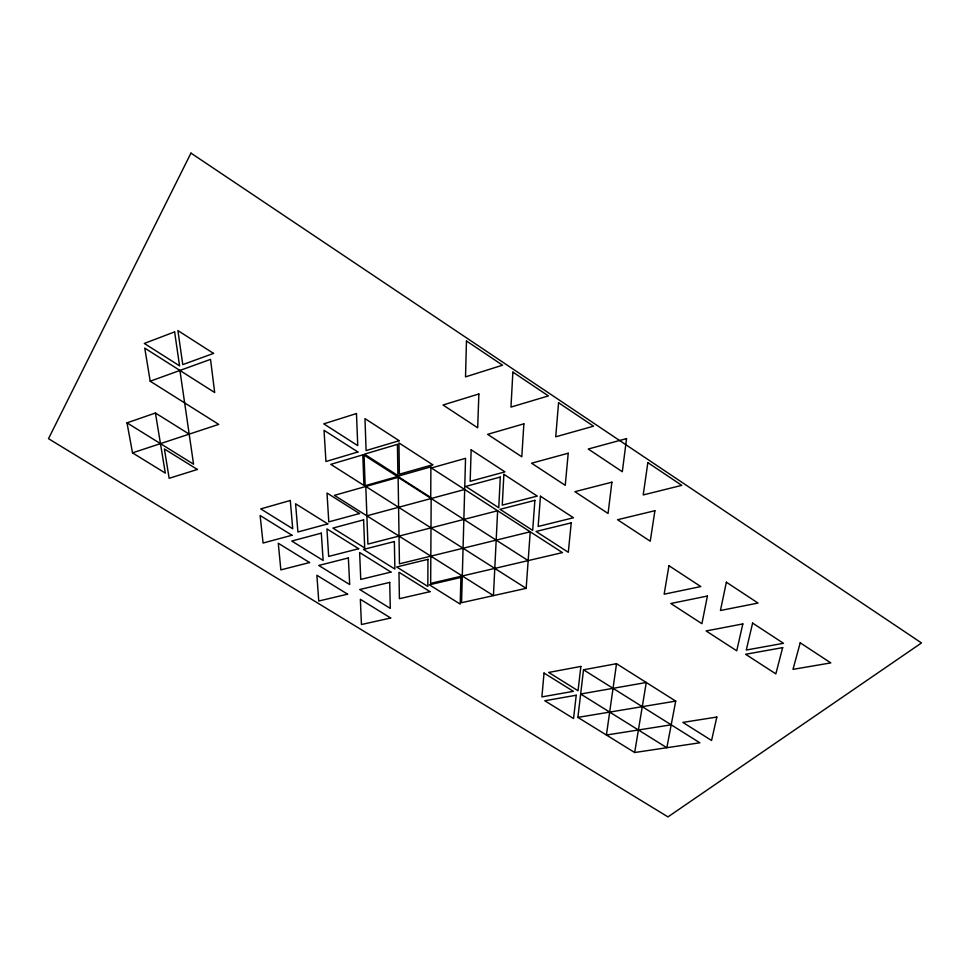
<?xml version="1.0" encoding="UTF-8"?>
<svg xmlns="http://www.w3.org/2000/svg" width="970" height="970" viewBox="0 0 970 970"><rect width="100%" height="100%" fill="white"/><g stroke="black" fill="none" stroke-linecap="round" stroke-linejoin="round"><path stroke-width="1.45" d="M431.165 498.507L430.668 583.37L562.467 552.597L431.347 467.976L465.539 458.325L461.562 602.709L526.164 588.341L530.238 531.79L399.446 563.837L398.124 477.349L334.383 495.343L493.439 595.616L497.634 510.753L367.909 544.085L365.811 486.467L526.164 588.341M634.671 752.514L577.902 717.388L583.516 669.797L616.532 663.698L675.714 701.104L666.851 747.712L580.654 694.011L646.275 682.492L634.671 752.514L699.843 742.79L583.516 669.797M616.532 663.698L606.42 735.03L671.204 724.82M150.204 381.21L210.514 359.373L214.697 392.523L144.76 348.121L150.204 381.21L218.723 424.387L132.502 452.869L127.009 422.847L155.43 413.014L189.198 434.136M366.878 515.822L464.678 489.486M577.902 717.388L675.714 701.104M132.502 452.869L165.312 473.105L155.43 413.014M127.009 422.847L193.563 464.193L179.923 370.443M398.124 477.349L528.165 560.599M427.952 559.35L427.843 586.438L396.694 566.977L427.952 559.35M430.898 466.873L430.728 497.452L397.664 476.27L430.898 466.873M466.461 340.979L465.527 376.881L502.545 365.181L466.461 340.979M460.92 577.453L460.204 604.104L429.346 584.801L460.92 577.453M471.153 449.801L470.171 481.338L504.958 471.869L471.153 449.801M478.865 393.978L477.689 427.794L443.011 404.999L478.865 393.978M500.302 477.058L498.762 507.746L465.733 486.419L500.302 477.058M503.879 474.318L502.266 505.127L537.259 496.082L503.879 474.318M512.875 372.104L510.972 407.073L548.389 395.918L512.875 372.104M523.873 423.829L521.799 456.785L487.631 434.33L523.873 423.829M534.882 500.362L532.675 530.396L500.047 509.323L534.882 500.362M540.472 496.228L538.144 526.467L573.476 517.762L540.472 496.228M558.562 402.744L555.725 436.803L593.531 426.194L558.562 402.744M544.037 673.059L541.903 696.909L573.379 691.331L544.037 673.059M568.214 453.22L565.255 485.339L531.584 463.211L568.214 453.22M571.221 522.866L568.311 552.306L536.058 531.463L571.221 522.866M576.228 695.235L573.549 718.54L544.776 700.752L576.228 695.235M580.86 666.438L578.047 690.749L548.68 672.44L580.86 666.438M611.888 482.187L608.069 513.47L574.895 491.681L611.888 482.187M626.559 438.598L622.316 471.723L588.244 449.025L626.559 438.598M647.851 462.617L643.207 494.942L681.764 485.364L647.851 462.617M654.908 510.705L650.252 541.199L617.575 519.726L654.908 510.705M668.936 565.692L664.147 594.198L700.801 586.559L668.936 565.692M707.397 596.041L701.916 623.686L670.816 603.51L707.397 596.041M726.372 582.206L720.443 610.494L758.019 603.061L726.372 582.206M716.818 717.048L711.58 740.486L682.868 722.407L716.818 717.048M742.838 623.928L736.727 650.797L706.111 630.949L742.838 623.928M752.599 623.079L746.282 650.033L783.481 643.304L752.599 623.079M782.669 647.62L775.842 673.883L745.59 654.277L782.669 647.62M800.214 642.807L792.999 669.361L830.805 662.898L800.214 642.807M190.957 153.102L48.5 438.67L667.966 816.898L921.5 642.952L190.957 153.102M174.624 331.886L144.3 343.441L179.559 365.86L174.624 331.886M213.533 353.407L182.772 364.611L177.898 330.564L213.533 353.407M356.463 413.547L323.774 423.854L357.76 445.654L356.463 413.547M197.395 469.468L169.156 478.295L164.391 448.989L197.395 469.468M357.894 451.984L325.944 461.514L324.029 430.304L357.894 451.984M399.179 440.719L366.102 450.565L364.962 418.603L399.179 440.719M397.421 444.381L364.453 454.154L397.906 475.579L397.421 444.381M362.804 454.869L330.794 464.351L363.944 485.412L362.804 454.869M290.297 500.471L260.748 508.911L292.722 528.759L290.297 500.471M432.717 464.751L399.385 474.197L398.937 442.926L432.717 464.751M397.47 476.561L365.169 485.691L364.041 455.148L397.47 476.561M359.53 513.53L328.781 521.872L327.011 493.039L359.53 513.53M327.775 523.897L297.911 531.984L295.583 503.782L327.775 523.897M291.97 535.246L263.064 543.042L260.13 515.519L291.97 535.246M363.617 519.847L332.916 528.08L364.696 547.941L363.617 519.847M321.312 533.148L291.764 541.042L323.143 560.454L321.312 533.148M358.682 548.729L328.672 556.416L326.938 528.917L358.682 548.729M309.575 562.551L280.851 569.887L278.281 543.249L309.575 562.551M394.366 541.551L363.459 549.432L394.875 569.05L394.366 541.551M348.363 557.944L318.742 565.449L349.685 584.546L348.363 557.944M390.971 572.082L360.755 579.405L359.627 552.536L390.971 572.082M389.71 582.4L359.749 589.53L390.292 608.396L389.71 582.4M347.612 594.173L318.742 601.024L316.887 575.258L347.612 594.173M430.013 591.651L399.397 598.696L398.973 572.276L430.013 591.651M390.692 618.011L361.434 624.522L360.355 599.314L390.692 618.011"/></g></svg>
